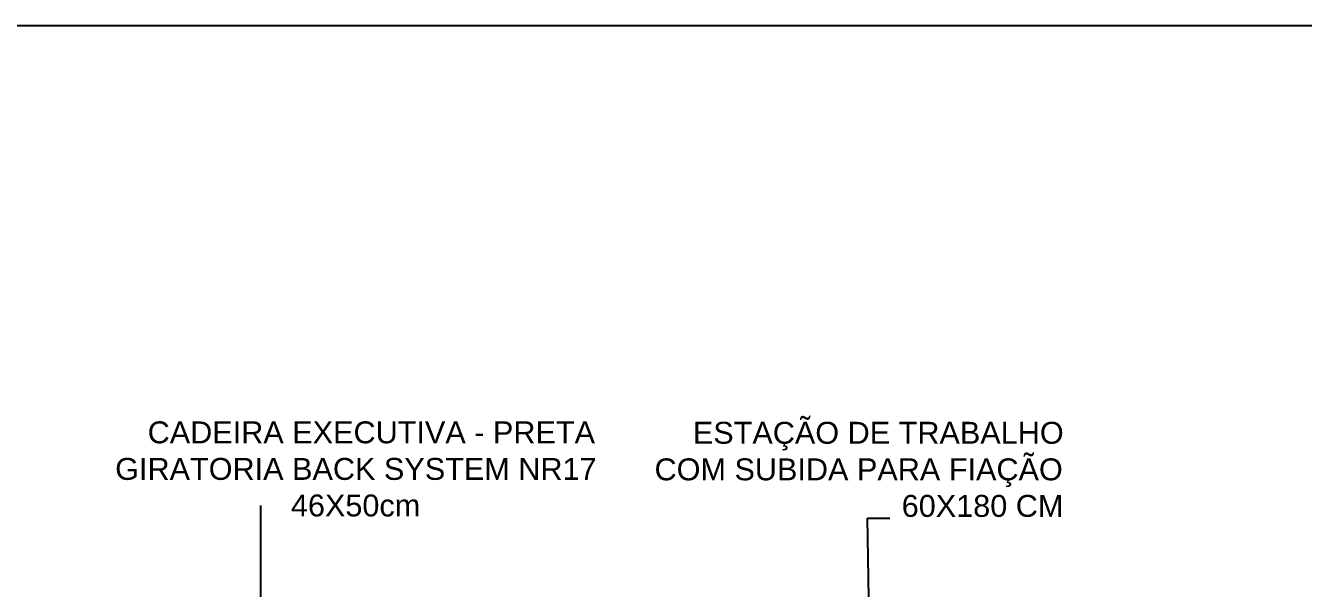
# Model space of a CAD drawing. Header units: millimetres. Extents: x 7034 to 7235, y -465 to -380.
# Drawn here: x 7095.53 to 7103.11, y -384.91 to -381.57 of the extents above; entities that cross this region are included whole.
import ezdxf

# ---------------------------------------------------------------- set-up
doc = ezdxf.new("R2010")
doc.units = ezdxf.units.MM
doc.header["$LTSCALE"] = 0.005
doc.linetypes.add('CONTINUO', pattern=[0])
doc.layers.get('0').update_dxf_attribs({"linetype": 'CONTINUO'})
for name, color, linetype in [('0-COTAS', 12, 'Continuous'), ('ARQ-TEXTO', 3, 'Continuous'), ('ARQ_TXT_AMBIENTE', 3, 'Continuous')]:
    doc.layers.add(name, color=color, linetype=linetype)
doc.styles.add('50', font='ARIALN.TTF', dxfattribs={"height": 0.1})
doc.styles.get("Standard").update_dxf_attribs({"font": 'arial.ttf'})
doc.dimstyles.new('50', dxfattribs={"dimscale": 0, "dimtxt": 0.1, "dimasz": 0.025, "dimexe": 0.05, "dimexo": 0.05, "dimgap": 0.01, "dimtad": 1, "dimdec": 0, "dimlfac": 100, "dimzin": 0, "dimdsep": 46, "dimtxsty": '50', "dimblk": 'DOT', "dimcen": 0.02, "dimclrd": 1, "dimclre": 1, "dimclrt": 7, "dimadec": 0, "dimazin": 0, "dimtfac": 1, "dimtdec": 0, "dimtofl": 0, "dimtmove": 2, "dimatfit": 2, "dimldrblk": 'DOT', "dimfxl": 0.05, "dimtolj": 1, "dimtzin": 0, "dimlwd": -1, "dimarcsym": 0})

# ---------------------------------------------------------------- blocks, each defined once
blk = doc.blocks.new('_DOT')
at = {"color": 0, "linetype": 'ByBlock'}
blk.add_line((-0.5, 0), (-1, 0), dxfattribs=at)
at = {"color": 0, "linetype": 'ByBlock', "const_width": 0.5}
blk.add_lwpolyline([(-0.25, 0, 1), (0.25, 0, 1)], format="xyb", close=True, dxfattribs=at)
blk = doc.blocks.new('DOT')
at = {"layer": 'ARQ-TEXTO', "color": 0, "linetype": 'ByBlock'}
blk.add_line((-0.5, 0), (-1, 0), dxfattribs=at)
at = {"layer": 'ARQ-TEXTO', "color": 0, "linetype": 'ByBlock', "const_width": 0.5}
blk.add_lwpolyline([(-0.25, 0, 1), (0.25, 0, 1)], format="xyb", close=True, dxfattribs=at)

msp = doc.modelspace()

# ---------------------------------------------------------------- linework, layer by layer
msp.add_lwpolyline([(7103.1864, -381.57), (7103.1864, -396.42), (7082.1864, -396.42), (7082.1864, -381.57)], close=True)

# ---------------------------------------------------------------- texts
at = {"layer": 'ARQ_TXT_AMBIENTE', "char_height": 0.13, "attachment_point": 1}
for s, width, insert in [('\\pi-0.0001;    CADEIRA EXECUTIVA - PRETA \\P\\pi0.00894;GIRATORIA BACK SYSTEM NR17  \\P\\pi1.05134;46X50cm', 2.855893, (7096.0559, -383.9164)), ('\\pi0.35301;ESTAÇÃO DE TRABALHO \\P\\pi0.12582;COM SUBIDA PARA FIAÇÃO\\P\\pi1.592;60X180 CM', 2.530468, (7099.1386, -383.919))]:
    msp.add_mtext_dynamic_manual_height_columns(s, width=width, gutter_width=12.5, heights=[0], dxfattribs=dict(at, insert=insert))

# ---------------------------------------------------------------- leaders
at = {"layer": '0-COTAS'}
for points in [[(7096.9291, -386.855), (7096.9291, -384.9969), (7096.9291, -384.4151)], [(7100.5649, -386.7983), (7100.5269, -384.4897), (7100.6598, -384.4897)]]:
    msp.add_leader(points, dimstyle='50', override={"dimscale": 1, "dimtad": 0, "dimldrblk": 'DOT'}, dxfattribs=at)

doc.saveas('drawing.dxf')
